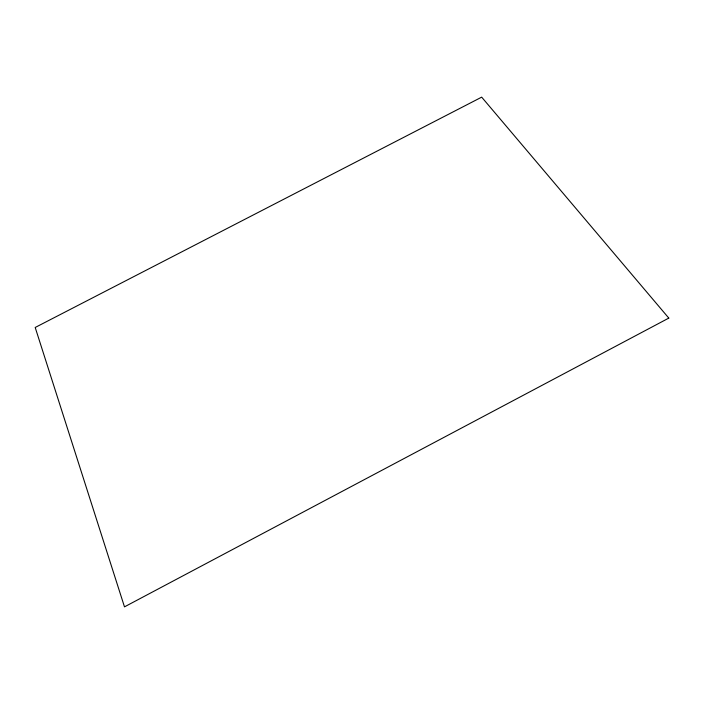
<?xml version="1.0" encoding="UTF-8"?>
<svg xmlns="http://www.w3.org/2000/svg" width="704" height="704" viewBox="0 0 704 704"><rect width="100%" height="100%" fill="white"/><g stroke="black" fill="none" stroke-linecap="round" stroke-linejoin="round"><path stroke-width="1.06" d="M668.8 318.094L124.485 606.857L35.2 327.474L481.677 97.143L668.8 318.094"/></g></svg>
